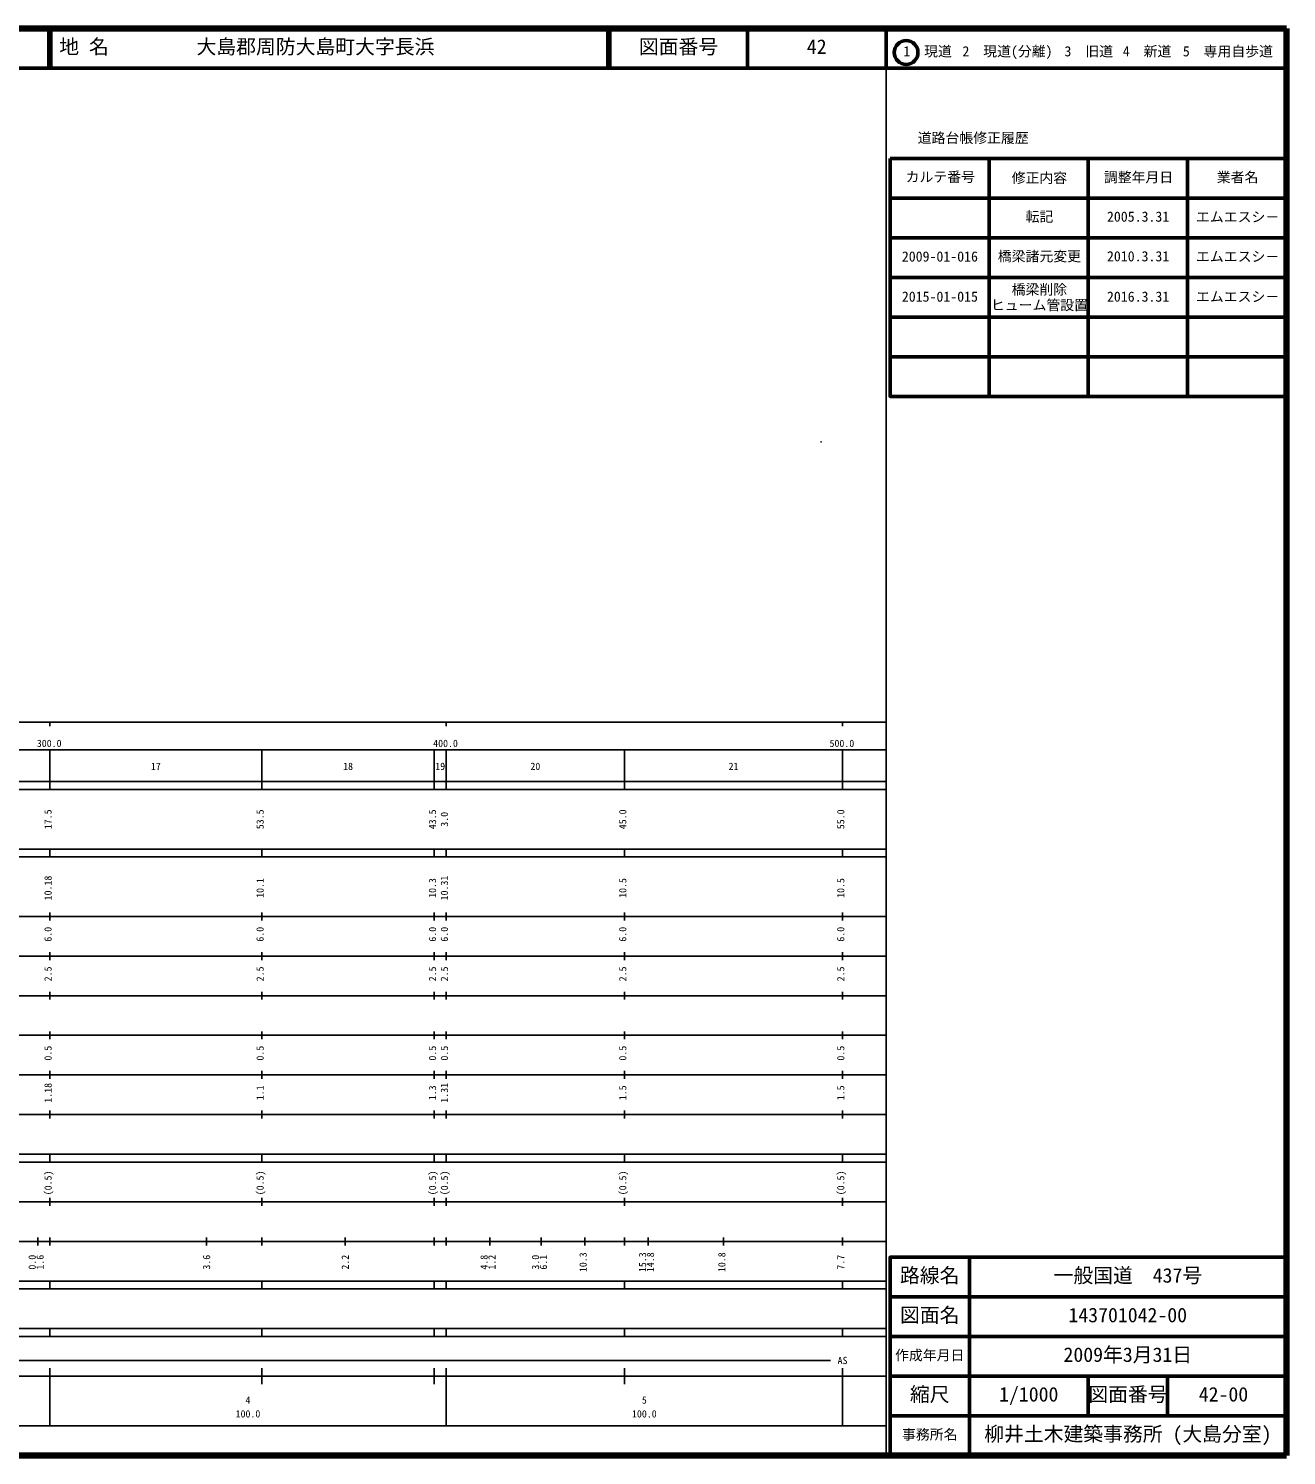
# Model space of a CAD drawing. Units: millimetres on the paper. Extents: x 40 to 680, y 20 to 380.
# Drawn here: x 362.6 to 680, y 20 to 380 of the extents above; entities that cross this region are included whole.
import ezdxf
from ezdxf.enums import TextEntityAlignment as Align

# ---------------------------------------------------------------- set-up
doc = ezdxf.new("R2010")
doc.units = ezdxf.units.MM
for name, color, linetype, lineweight in [('M-OTRS', 6, 'Continuous', 25), ('M-TTL', 2, 'Continuous', 140), ('M-TTL-BAND', 7, 'Continuous', 25), ('M-TTL-FRAM', 2, 'Continuous', 50), ('M-TTL-LINE', 7, 'Continuous', 50)]:
    doc.layers.add(name, color=color, linetype=linetype, lineweight=lineweight)
doc.layers.add('M-TTL-TXT', color=7, linetype='Continuous')
doc.styles.add('ＭＳ ゴシック', font='')
doc.styles.get('ＭＳ ゴシック').set_extended_font_data('MS Gothic')

msp = doc.modelspace()

# ---------------------------------------------------------------- linework, layer by layer
at = {"layer": 'M-OTRS'}
for radius in [0.0313, 0.025, 0.0188, 0.0125, 0.0063]:
    msp.add_circle((562.594, 275.714), radius, dxfattribs=at)
at = {"layer": 'M-TTL'}
for p, q in [((680, 380), (40, 380)), ((680, 20), (680, 380)), ((40, 20), (680, 20))]:
    msp.add_line(p, q, dxfattribs=at)
at = {"layer": 'M-TTL-BAND'}
for p, q in [((579, 20), (579, 370)), ((40, 205), (579, 205)), ((368, 205), (368, 204)), ((468, 205), (468, 204)), ((568, 205), (568, 204)), ((68, 198), (579, 198)), ((368, 188), (368, 198)), ((421.5, 188), (421.5, 198)), ((465, 188), (465, 198)), ((468, 188), (468, 198)), ((513, 188), (513, 198)), ((568, 188), (568, 198)), ((40, 190), (579, 190)), ((40, 188), (579, 188)), ((40, 173), (579, 173)), ((368, 171), (368, 173)), ((421.5, 171), (421.5, 173)), ((465, 171), (465, 173)), ((468, 171), (468, 173)), ((513, 171), (513, 173)), ((568, 171), (568, 173)), ((40, 171), (579, 171)), ((40, 156), (579, 156)), ((368, 155), (368, 157)), ((421.5, 155), (421.5, 157)), ((465, 155), (465, 157)), ((468, 155), (468, 157)), ((513, 155), (513, 157)), ((568, 155), (568, 157)), ((46, 146), (579, 146)), ((368, 145), (368, 147)), ((421.5, 145), (421.5, 147)), ((465, 145), (465, 147)), ((468, 145), (468, 147)), ((513, 145), (513, 147)), ((568, 145), (568, 147)), ((368, 135), (368, 137)), ((421.5, 135), (421.5, 137)), ((465, 135), (465, 137)), ((468, 135), (468, 137)), ((513, 135), (513, 137)), ((568, 135), (568, 137)), ((52, 136), (579, 136)), ((46, 126), (579, 126)), ((368, 125), (368, 127)), ((421.5, 125), (421.5, 127)), ((465, 125), (465, 127)), ((468, 125), (468, 127)), ((513, 125), (513, 127)), ((568, 125), (568, 127)), ((52, 116), (579, 116)), ((368, 115), (368, 117)), ((421.5, 115), (421.5, 117)), ((465, 115), (465, 117)), ((468, 115), (468, 117)), ((513, 115), (513, 117)), ((568, 115), (568, 117)), ((46, 106), (579, 106)), ((368, 105), (368, 107)), ((421.5, 105), (421.5, 107)), ((465, 105), (465, 107)), ((468, 105), (468, 107)), ((513, 105), (513, 107)), ((568, 105), (568, 107)), ((40, 96), (579, 96)), ((40, 94), (579, 94)), ((368, 94), (368, 96)), ((421.5, 94), (421.5, 96)), ((465, 94), (465, 96)), ((468, 94), (468, 96)), ((513, 94), (513, 96)), ((568, 94), (568, 96)), ((49, 84), (579, 84)), ((368, 83), (368, 85)), ((421.5, 83), (421.5, 85)), ((465, 83), (465, 85)), ((468, 83), (468, 85)), ((513, 83), (513, 85)), ((568, 83), (568, 85)), ((40, 74), (579, 74)), ((365, 73), (365, 75)), ((368, 73), (368, 75)), ((407.5, 73), (407.5, 75)), ((421.5, 73), (421.5, 75)), ((442.5, 73), (442.5, 75)), ((465, 73), (465, 75)), ((468, 73), (468, 75)), ((479, 73), (479, 75)), ((492, 73), (492, 75)), ((503, 73), (503, 75)), ((513, 73), (513, 75)), ((519, 73), (519, 75)), ((538, 73), (538, 75)), ((568, 73), (568, 75)), ((40, 64), (579, 64)), ((40, 62), (579, 62)), ((368, 62), (368, 64)), ((421.5, 62), (421.5, 64)), ((465, 62), (465, 64)), ((468, 62), (468, 64)), ((513, 62), (513, 64)), ((568, 62), (568, 64)), ((40, 52), (579, 52)), ((368, 50), (368, 52)), ((421.5, 50), (421.5, 52)), ((465, 50), (465, 52)), ((468, 50), (468, 52)), ((513, 50), (513, 52)), ((568, 50), (568, 52)), ((40, 50), (579, 50)), ((71, 44), (565, 44)), ((40, 40), (579, 40)), ((368, 27.5), (368, 42)), ((421.5, 38), (421.5, 42)), ((465, 38), (465, 42)), ((468, 27.5), (468, 42)), ((513, 38), (513, 42)), ((568, 27.5), (568, 42)), ((68, 27.5), (579, 27.5))]:
    msp.add_line(p, q, dxfattribs=at)
at = {"layer": 'M-TTL-FRAM'}
msp.add_line((580, 347.197), (680, 347.197), dxfattribs=at)
for points in [[(580, 347.197), (580, 287.197), (680, 287.197)], [(680, 70), (580, 70), (580, 20)]]:
    msp.add_lwpolyline(points, dxfattribs=at)
at = {"layer": 'M-TTL-LINE'}
for p, q in [((367.75, 380), (367.75, 370)), ((368.25, 380), (368.25, 370)), ((508.747, 380), (508.747, 370)), ((509.247, 380), (509.247, 370)), ((543.996, 380), (543.996, 370)), ((579, 380), (579, 370)), ((40, 370), (680, 370)), ((605, 347.197), (605, 287.197)), ((630, 347.197), (630, 287.197)), ((655, 347.197), (655, 287.197)), ((580, 337.197), (680, 337.197)), ((580, 327.197), (680, 327.197)), ((580, 317.197), (680, 317.197)), ((580, 307.197), (680, 307.197)), ((580, 297.197), (680, 297.197)), ((600, 70), (600, 20)), ((680, 60), (580, 60)), ((680, 50), (580, 50)), ((680, 40), (580, 40)), ((630, 40), (630, 30)), ((650, 40), (650, 30)), ((680, 30), (580, 30))]:
    msp.add_line(p, q, dxfattribs=at)
msp.add_circle((584.031, 373.958), 3, dxfattribs=at)

# ---------------------------------------------------------------- texts
at = {"layer": 'M-TTL-BAND', "style": 'ＭＳ ゴシック'}
for s, p in [('300.0', (364.719, 198.195)), ('400.0', (464.719, 198.195)), ('500.0', (564.719, 198.195)), ('17', (393.5, 192.405)), ('18', (442, 192.405)), ('19', (465.25, 192.405)), ('20', (489.25, 192.405)), ('21', (539.25, 192.405)), ('AS', (566.75, 42.5)), ('4', (417.375, 32.523)), ('5', (517.375, 32.523)), ('100.0', (414.875, 29.033)), ('100.0', (514.875, 29.033))]:
    msp.add_text(s, height=1.833, dxfattribs=at).set_placement(p, align=Align.BOTTOM_LEFT)
for s, p in [('17.5', (369, 178)), ('53.5', (422.5, 178)), ('43.5', (466, 178)), ('3.0', (469, 178.625)), ('45.0', (514, 178)), ('55.0', (569, 178)), ('10.18', (369, 160.049)), ('10.31', (469, 160.049)), ('10.1', (422.5, 160.674)), ('10.3', (466, 160.674)), ('10.5', (514, 160.674)), ('10.5', (569, 160.674)), ('6.0', (369, 149.625)), ('6.0', (422.5, 149.625)), ('6.0', (466, 149.625)), ('6.0', (469, 149.625)), ('6.0', (514, 149.625)), ('6.0', (569, 149.625)), ('2.5', (369, 139.625)), ('2.5', (422.5, 139.625)), ('2.5', (466, 139.625)), ('2.5', (469, 139.625)), ('2.5', (514, 139.625)), ('2.5', (569, 139.625)), ('0.5', (369, 119.625)), ('0.5', (422.5, 119.625)), ('0.5', (466, 119.625)), ('0.5', (469, 119.625)), ('0.5', (514, 119.625)), ('0.5', (569, 119.625)), ('1.18', (369, 109)), ('1.1', (422.5, 109.625)), ('1.3', (466, 109.625)), ('1.31', (469, 109)), ('1.5', (514, 109.625)), ('1.5', (569, 109.625)), ('(0.5)', (369, 85.639)), ('(0.5)', (422.5, 85.639)), ('(0.5)', (466, 85.639)), ('(0.5)', (469, 85.639)), ('(0.5)', (514, 85.639)), ('(0.5)', (569, 85.639)), ('0.0', (365, 66.889)), ('1.6', (367, 66.889)), ('3.6', (409, 66.889)), ('2.2', (444, 66.889)), ('4.8', (479, 66.889)), ('1.2', (481, 66.889)), ('3.0', (492, 66.889)), ('6.1', (494, 66.889)), ('10.3', (504, 66.264)), ('15.3', (519, 66.264)), ('14.8', (521, 66.264)), ('10.8', (539, 66.264)), ('7.7', (569, 66.889))]:
    msp.add_text(s, height=1.833, rotation=90, dxfattribs=at).set_placement(p, align=Align.BOTTOM_LEFT)
at = {"layer": 'M-TTL-TXT', "style": 'ＭＳ ゴシック'}
for s, height, p in [('地 名', 3.666, (370.38, 372.5)), ('大島郡周防大島町大字長浜', 3.666, (405.024, 372.5)), ('図面番号', 3.666, (516.621, 372.5)), ('42', 3.666, (558.996, 372.5)), ('1\u3000現道', 2.566, (583.323, 372.208)), ('2\u3000現道(分離)', 2.566, (598.244, 372.208)), ('3\u3000旧道', 2.566, (623.996, 372.208)), ('4\u3000新道', 2.566, (638.699, 372.208)), ('5\u3000専用自歩道', 2.566, (653.853, 372.208)), ('道路台帳修正履歴', 2.566, (586.968, 350.363)), ('カルテ番号', 2.566, (583.925, 340.527)), ('修正内容', 2.566, (610.675, 340.273)), ('調整年月日', 2.566, (633.925, 340.447)), ('業者名', 2.566, (662.425, 340.447)), ('転記', 2.566, (614.175, 330.495)), ('2005.3.31', 2.566, (634.712, 330.495)), ('エムエスシ－', 2.566, (657.175, 330.439)), ('橋梁諸元変更', 2.566, (607.175, 320.495)), ('2009-01-016', 2.566, (582.962, 320.439)), ('2010.3.31', 2.566, (634.712, 320.495)), ('エムエスシ－', 2.566, (657.175, 320.439)), ('2015-01-015', 2.566, (582.962, 310.314)), ('橋梁削除', 2.566, (610.675, 312.125)), ('2016.3.31', 2.566, (634.712, 310.314)), ('エムエスシ－', 2.566, (657.175, 310.314)), ('ヒューム管設置', 2.566, (605.425, 308.192)), ('路線名', 3.666, (582.5, 62.5)), ('一般国道\u3000437号', 3.666, (621.25, 62.5)), ('図面名', 3.666, (582.5, 52.5)), ('143701042-00', 3.666, (625, 52.5)), ('作成年月日', 2.566, (581.25, 43.25)), ('2009年3月31日', 3.666, (623.75, 42.5)), ('縮尺', 3.666, (585, 32.5)), ('1/1000', 3.666, (607.5, 32.5)), ('図面番号', 3.666, (630, 32.5)), ('42-00', 3.666, (657.875, 32.5)), ('事務所名', 2.566, (583, 23.25)), ('柳井土木建築事務所 (大島分室)', 3.666, (603.75, 22.5))]:
    msp.add_text(s, height=height, dxfattribs=at).set_placement(p, align=Align.BOTTOM_LEFT)

doc.saveas('drawing.dxf')
